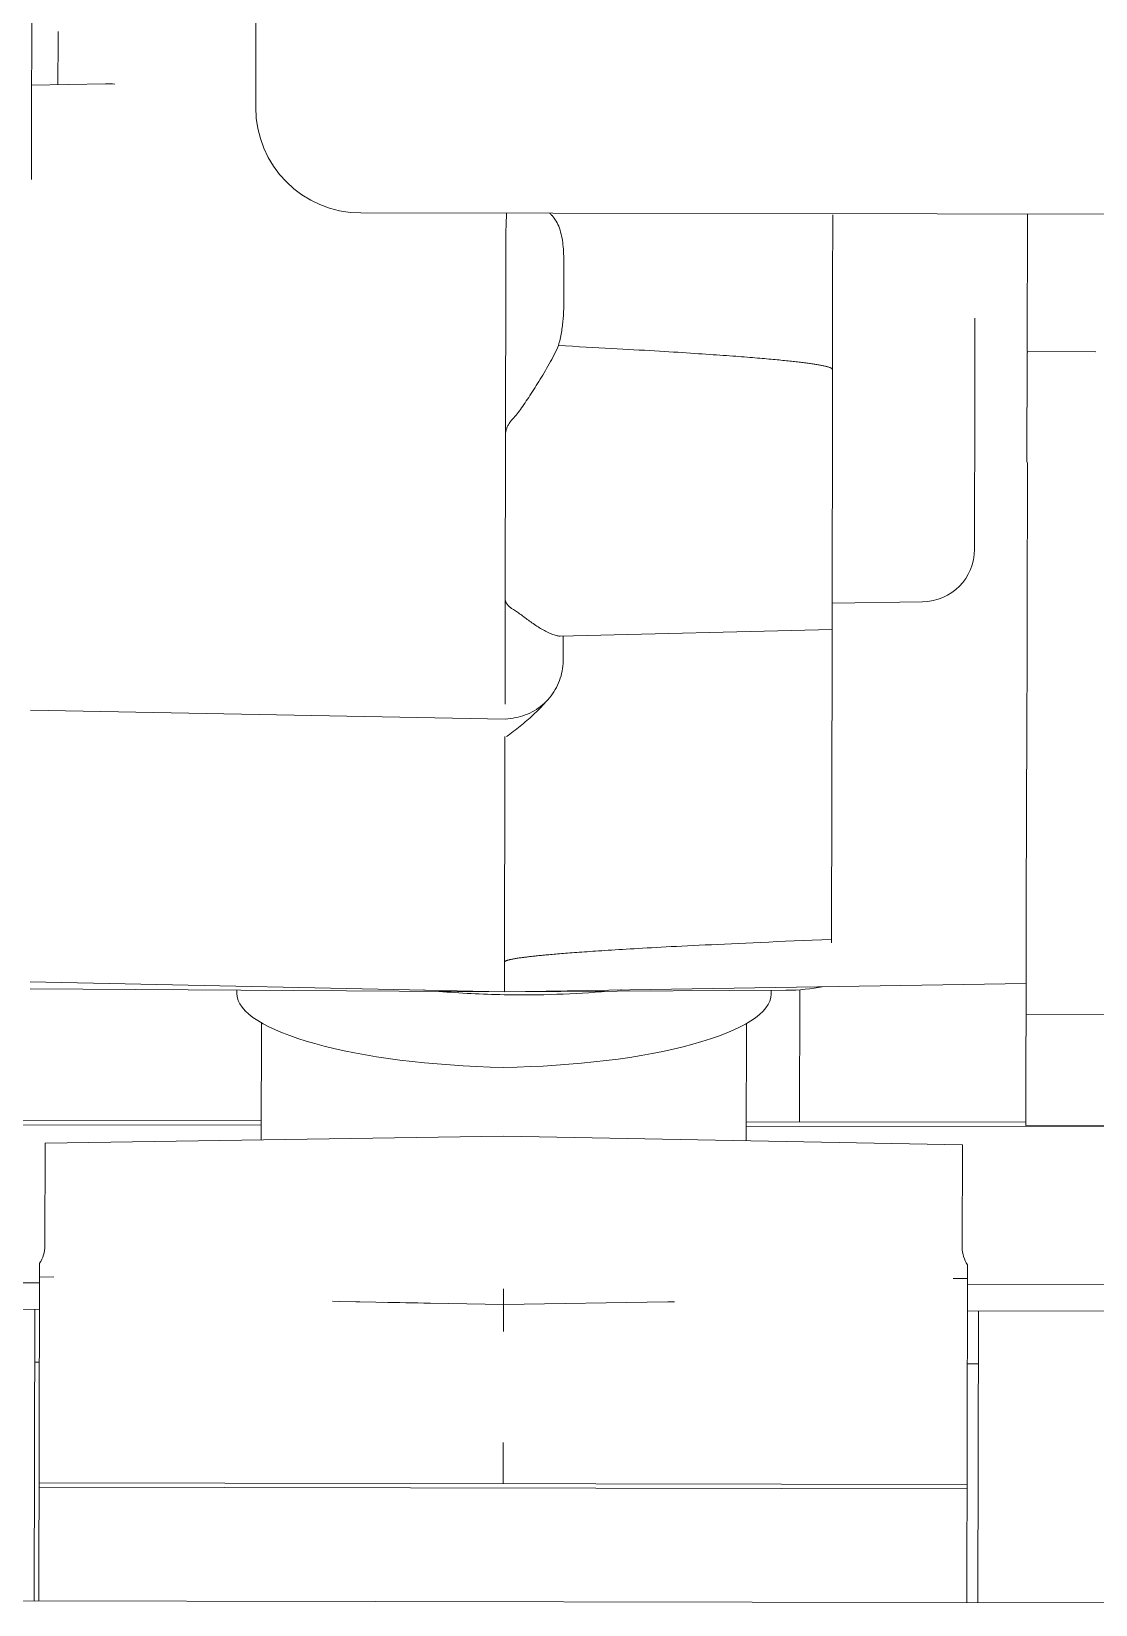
# Model space of a CAD drawing. Extents: x 766778 to 845620, y 133762 to 209800.
# Drawn here: x 786460.1 to 786661.9, y 190066.2 to 190364.5 of the extents above; entities that cross this region are included whole.
import ezdxf

# ---------------------------------------------------------------- set-up
doc = ezdxf.new("R2010")
doc.units = 0
doc.header["$MEASUREMENT"] = 0
doc.layers.get('0').update_dxf_attribs({"color": 1, "linetype": 'CONTINUOUS'})
doc.layers.add('LA-4748_SHOWN', color=2, linetype='CONTINUOUS', lineweight=53)

# ---------------------------------------------------------------- blocks, each defined once
blk = doc.blocks.new('ENGINE')
at = {"layer": 'LA-4748_SHOWN', "color": 252, "lineweight": 5}
for p, q in [((945408.86, 205051.46), (945409.34, 205143.4)), ((945451.31, 205041.32), (945451.52, 205082.09)), ((945408.86, 205051.46), (945408.83, 205045.69)), ((945408.74, 205027.78), (945408.83, 205045.69)), ((945408.83, 205045.69), (945422.83, 205045.86)), ((945772.31, 205019.63), (945471.2, 205021.22)), ((945498.72, 205018.32), (945498.71, 205018.16)), ((945498.73, 205018.49), (945498.72, 205018.32)), ((945498.74, 205018.82), (945498.73, 205018.65)), ((945498.73, 205018.65), (945498.73, 205018.49)), ((945498.75, 205019.17), (945498.74, 205019)), ((945498.74, 205019), (945498.74, 205018.82)), ((945498.76, 205019.35), (945498.75, 205019.17)), ((945498.77, 205019.53), (945498.76, 205019.35)), ((945498.78, 205019.9), (945498.77, 205019.72)), ((945498.77, 205019.72), (945498.77, 205019.53)), ((945498.79, 205020.09), (945498.78, 205019.9)), ((945498.8, 205020.48), (945498.79, 205020.29)), ((945498.79, 205020.29), (945498.79, 205020.09)), ((945498.81, 205020.67), (945498.8, 205020.48)), ((945498.82, 205021.07), (945498.81, 205020.87)), ((945498.81, 205020.87), (945498.81, 205020.67)), ((945507.03, 205021.03), (945507.05, 205021.01)), ((945507.05, 205021.01), (945507.07, 205020.99)), ((945507.07, 205020.99), (945507.1, 205020.95)), ((945507.1, 205020.95), (945507.12, 205020.94)), ((945507.12, 205020.94), (945507.14, 205020.92)), ((945507.14, 205020.92), (945507.15, 205020.9)), ((945507.15, 205020.9), (945507.17, 205020.88)), ((945507.17, 205020.88), (945507.19, 205020.86)), ((945507.19, 205020.86), (945507.21, 205020.85)), ((945507.21, 205020.85), (945507.24, 205020.81)), ((945507.24, 205020.81), (945507.28, 205020.77)), ((945507.28, 205020.77), (945507.29, 205020.75)), ((945507.29, 205020.75), (945507.33, 205020.72)), ((945507.33, 205020.72), (945507.34, 205020.7)), ((945507.34, 205020.7), (945507.36, 205020.68)), ((945507.36, 205020.68), (945507.43, 205020.61)), ((945507.43, 205020.61), (945507.45, 205020.59)), ((945507.45, 205020.59), (945507.67, 205020.34)), ((945507.67, 205020.34), (945507.87, 205020.07)), ((945507.87, 205020.07), (945508.06, 205019.8)), ((945508.06, 205019.8), (945508.24, 205019.51)), ((945508.24, 205019.51), (945508.41, 205019.2)), ((945508.41, 205019.2), (945508.56, 205018.88)), ((945508.56, 205018.88), (945508.71, 205018.55)), ((945508.71, 205018.55), (945508.84, 205018.2)), ((945560.7, 205020.53), (945560.63, 205007)), ((945597.48, 204994.48), (945597.62, 205020.55)), ((945498.68, 205017.02), (945498.64, 205009.46)), ((945498.69, 205017.42), (945498.68, 205017.28)), ((945498.68, 205017.28), (945498.68, 205017.15)), ((945498.68, 205017.15), (945498.68, 205017.02)), ((945498.7, 205017.7), (945498.69, 205017.56)), ((945498.69, 205017.56), (945498.69, 205017.42)), ((945498.71, 205018.01), (945498.7, 205017.85)), ((945498.7, 205017.85), (945498.7, 205017.7)), ((945498.71, 205018.16), (945498.71, 205018.01)), ((945508.84, 205018.2), (945508.96, 205017.84)), ((945508.96, 205017.84), (945509.07, 205017.47)), ((945509.07, 205017.47), (945509.17, 205017.09)), ((945509.17, 205017.09), (945509.25, 205016.7)), ((945509.25, 205016.7), (945509.33, 205016.3)), ((945509.33, 205016.3), (945509.4, 205015.89)), ((945509.4, 205015.89), (945509.45, 205015.48)), ((945509.45, 205015.48), (945509.5, 205015.06)), ((945509.5, 205015.06), (945509.54, 205014.63)), ((945509.54, 205014.63), (945509.58, 205014.21)), ((945509.58, 205014.21), (945509.6, 205013.78)), ((945509.6, 205013.78), (945509.62, 205013.34)), ((945509.62, 205013.34), (945509.64, 205012.91)), ((945509.64, 205012.91), (945509.65, 205012.47)), ((945509.65, 205012.47), (945509.65, 205012.03)), ((945498.32, 204947.93), (945498.64, 205009.46)), ((945509.65, 205012.03), (945509.65, 205011.59)), ((945509.61, 205003.43), (945509.63, 205007)), ((945560.54, 204991.21), (945560.63, 205007)), ((945509.61, 205003.43), (945509.61, 205003.11)), ((945509.46, 205000.6), (945509.43, 205000.28)), ((945509.49, 205000.91), (945509.46, 205000.6)), ((945509.52, 205001.22), (945509.49, 205000.91)), ((945509.54, 205001.54), (945509.52, 205001.22)), ((945509.56, 205001.85), (945509.54, 205001.54)), ((945509.58, 205002.17), (945509.56, 205001.85)), ((945509.59, 205002.48), (945509.58, 205002.17)), ((945509.6, 205002.8), (945509.59, 205002.48)), ((945509.61, 205003.11), (945509.6, 205002.8)), ((945587.52, 204986.25), (945587.6, 205000.85)), ((945508.96, 204997.48), (945508.89, 204997.17)), ((945509.03, 204997.79), (945508.96, 204997.48)), ((945509.09, 204998.1), (945509.03, 204997.79)), ((945509.15, 204998.41), (945509.09, 204998.1)), ((945509.21, 204998.72), (945509.15, 204998.41)), ((945509.26, 204999.03), (945509.21, 204998.72)), ((945509.31, 204999.34), (945509.26, 204999.03)), ((945509.35, 204999.66), (945509.31, 204999.34)), ((945509.39, 204999.97), (945509.35, 204999.66)), ((945509.43, 205000.28), (945509.39, 204999.97)), ((945507.97, 204994.64), (945507.75, 204994.2)), ((945508.18, 204995.07), (945507.97, 204994.64)), ((945508.38, 204995.5), (945508.18, 204995.07)), ((945508.57, 204995.93), (945508.38, 204995.5)), ((945508.66, 204996.24), (945508.57, 204995.93)), ((945508.57, 204995.93), (945509.93, 204995.86)), ((945508.74, 204996.55), (945508.66, 204996.24)), ((945508.82, 204996.86), (945508.74, 204996.55)), ((945508.89, 204997.17), (945508.82, 204996.86)), ((945509.93, 204995.86), (945511.26, 204995.79)), ((945511.26, 204995.79), (945512.55, 204995.71)), ((945512.55, 204995.71), (945513.82, 204995.64)), ((945513.82, 204995.64), (945515.05, 204995.57)), ((945515.05, 204995.57), (945516.25, 204995.5)), ((945516.25, 204995.5), (945517.43, 204995.43)), ((945517.43, 204995.43), (945518.58, 204995.37)), ((945518.58, 204995.37), (945519.7, 204995.3)), ((945519.7, 204995.3), (945520.79, 204995.23)), ((945520.79, 204995.23), (945521.86, 204995.17)), ((945521.86, 204995.17), (945522.9, 204995.11)), ((945522.9, 204995.11), (945523.91, 204995.04)), ((945523.91, 204995.04), (945524.91, 204994.98)), ((945524.91, 204994.98), (945525.87, 204994.92)), ((945525.87, 204994.92), (945526.82, 204994.86)), ((945526.82, 204994.86), (945527.74, 204994.8)), ((945527.74, 204994.8), (945528.64, 204994.75)), ((945528.64, 204994.75), (945529.52, 204994.69)), ((945529.52, 204994.69), (945530.38, 204994.63)), ((945530.38, 204994.63), (945531.22, 204994.58)), ((945531.22, 204994.58), (945532.04, 204994.52)), ((945532.04, 204994.52), (945532.83, 204994.47)), ((945532.83, 204994.47), (945533.61, 204994.42)), ((945533.61, 204994.42), (945534.37, 204994.36)), ((945534.37, 204994.36), (945535.12, 204994.31)), ((945597.48, 204994.48), (945610.48, 204994.41)), ((945597.56, 204994.31), (945597.56, 204994.48)), ((945506.33, 204991.62), (945506.08, 204991.19)), ((945506.57, 204992.04), (945506.33, 204991.62)), ((945506.81, 204992.47), (945506.57, 204992.04)), ((945507.05, 204992.9), (945506.81, 204992.47)), ((945507.29, 204993.33), (945507.05, 204992.9)), ((945507.52, 204993.77), (945507.29, 204993.33)), ((945507.75, 204994.2), (945507.52, 204993.77)), ((945535.12, 204994.31), (945535.84, 204994.26)), ((945535.84, 204994.26), (945536.55, 204994.21)), ((945536.55, 204994.21), (945537.24, 204994.16)), ((945537.24, 204994.16), (945537.91, 204994.11)), ((945537.91, 204994.11), (945538.57, 204994.06)), ((945538.57, 204994.06), (945539.21, 204994.01)), ((945539.21, 204994.01), (945539.84, 204993.97)), ((945539.84, 204993.97), (945540.45, 204993.92)), ((945540.45, 204993.92), (945541.05, 204993.88)), ((945541.05, 204993.88), (945541.63, 204993.83)), ((945541.63, 204993.83), (945542.2, 204993.79)), ((945542.2, 204993.79), (945542.76, 204993.74)), ((945542.76, 204993.74), (945543.3, 204993.7)), ((945543.3, 204993.7), (945543.83, 204993.65)), ((945543.83, 204993.65), (945544.35, 204993.61)), ((945544.35, 204993.61), (945544.85, 204993.57)), ((945544.85, 204993.57), (945545.35, 204993.53)), ((945545.35, 204993.53), (945545.83, 204993.49)), ((945545.83, 204993.49), (945546.3, 204993.45)), ((945546.3, 204993.45), (945546.75, 204993.41)), ((945546.75, 204993.41), (945547.2, 204993.37)), ((945547.2, 204993.37), (945547.64, 204993.33)), ((945547.64, 204993.33), (945548.06, 204993.29)), ((945548.06, 204993.29), (945548.48, 204993.25)), ((945548.48, 204993.25), (945548.89, 204993.21)), ((945548.89, 204993.21), (945549.28, 204993.17)), ((945549.28, 204993.17), (945549.67, 204993.14)), ((945549.67, 204993.14), (945550.05, 204993.1)), ((945550.05, 204993.1), (945550.41, 204993.06)), ((945550.41, 204993.06), (945550.77, 204993.03)), ((945550.77, 204993.03), (945551.12, 204992.99)), ((945551.12, 204992.99), (945551.47, 204992.95)), ((945551.47, 204992.95), (945551.8, 204992.92)), ((945551.8, 204992.92), (945552.13, 204992.88)), ((945552.13, 204992.88), (945552.45, 204992.85)), ((945552.45, 204992.85), (945552.76, 204992.82)), ((945552.76, 204992.82), (945553.06, 204992.78)), ((945553.06, 204992.78), (945553.36, 204992.75)), ((945553.36, 204992.75), (945553.64, 204992.71)), ((945553.64, 204992.71), (945553.93, 204992.68)), ((945553.93, 204992.68), (945554.2, 204992.65)), ((945554.2, 204992.65), (945554.47, 204992.61)), ((945554.47, 204992.61), (945554.73, 204992.58)), ((945554.73, 204992.58), (945554.98, 204992.55)), ((945554.98, 204992.55), (945555.23, 204992.52)), ((945555.23, 204992.52), (945555.48, 204992.48)), ((945555.48, 204992.48), (945555.71, 204992.45)), ((945555.71, 204992.45), (945555.94, 204992.42)), ((945555.94, 204992.42), (945556.17, 204992.39)), ((945556.17, 204992.39), (945556.39, 204992.36)), ((945556.39, 204992.36), (945556.6, 204992.33)), ((945556.6, 204992.33), (945556.81, 204992.29)), ((945556.81, 204992.29), (945557.01, 204992.26)), ((945557.01, 204992.26), (945557.21, 204992.23)), ((945557.21, 204992.23), (945557.41, 204992.2)), ((945557.41, 204992.2), (945557.59, 204992.17)), ((945557.59, 204992.17), (945557.78, 204992.14)), ((945557.78, 204992.14), (945557.96, 204992.1)), ((945557.96, 204992.1), (945558.13, 204992.07)), ((945558.13, 204992.07), (945558.3, 204992.04)), ((945558.3, 204992.04), (945558.46, 204992.01)), ((945558.46, 204992.01), (945558.62, 204991.98)), ((945558.62, 204991.98), (945558.78, 204991.94)), ((945558.78, 204991.94), (945558.93, 204991.91)), ((945558.93, 204991.91), (945559.08, 204991.88)), ((945559.08, 204991.88), (945559.22, 204991.84)), ((945559.22, 204991.84), (945559.36, 204991.81)), ((945559.36, 204991.81), (945559.49, 204991.77)), ((945559.49, 204991.77), (945559.62, 204991.73)), ((945559.62, 204991.73), (945559.75, 204991.7)), ((945559.75, 204991.7), (945559.87, 204991.66)), ((945559.87, 204991.66), (945559.99, 204991.62)), ((945559.99, 204991.62), (945560.1, 204991.57)), ((945560.1, 204991.57), (945560.21, 204991.53)), ((945560.21, 204991.53), (945560.3, 204991.48)), ((945560.3, 204991.48), (945560.39, 204991.42)), ((945560.39, 204991.42), (945560.46, 204991.36)), ((945560.46, 204991.36), (945560.51, 204991.29)), ((945597.37, 204973.52), (945597.48, 204994.31)), ((945504.6, 204988.75), (945504.35, 204988.36)), ((945504.84, 204989.15), (945504.6, 204988.75)), ((945505.09, 204989.55), (945504.84, 204989.15)), ((945505.34, 204989.96), (945505.09, 204989.55)), ((945505.59, 204990.36), (945505.34, 204989.96)), ((945505.83, 204990.78), (945505.59, 204990.36)), ((945506.08, 204991.19), (945505.83, 204990.78)), ((945560.27, 204938.47), (945560.54, 204991.21)), ((945560.51, 204991.29), (945560.55, 204991.21)), ((945502.45, 204985.45), (945502.23, 204985.11)), ((945502.68, 204985.79), (945502.45, 204985.45)), ((945502.91, 204986.14), (945502.68, 204985.79)), ((945503.15, 204986.49), (945502.91, 204986.14)), ((945503.38, 204986.85), (945503.15, 204986.49)), ((945503.62, 204987.22), (945503.38, 204986.85)), ((945503.86, 204987.6), (945503.62, 204987.22)), ((945504.11, 204987.98), (945503.86, 204987.6)), ((945504.35, 204988.36), (945504.11, 204987.98)), ((945587.52, 204986.25), (945587.37, 204957.05)), ((945500.27, 204982.51), (945500.05, 204982.27)), ((945500.49, 204982.75), (945500.27, 204982.51)), ((945500.7, 204983.01), (945500.49, 204982.75)), ((945500.92, 204983.29), (945500.7, 204983.01)), ((945501.13, 204983.57), (945500.92, 204983.29)), ((945501.34, 204983.86), (945501.13, 204983.57)), ((945501.56, 204984.16), (945501.34, 204983.86)), ((945501.78, 204984.47), (945501.56, 204984.16)), ((945502, 204984.79), (945501.78, 204984.47)), ((945502.23, 204985.11), (945502, 204984.79)), ((945498.51, 204979.44), (945498.49, 204979.3)), ((945498.53, 204979.57), (945498.51, 204979.44)), ((945498.55, 204979.71), (945498.53, 204979.57)), ((945498.58, 204979.85), (945498.55, 204979.71)), ((945498.62, 204979.99), (945498.58, 204979.85)), ((945498.66, 204980.13), (945498.62, 204979.99)), ((945498.71, 204980.27), (945498.66, 204980.13)), ((945498.76, 204980.4), (945498.71, 204980.27)), ((945498.82, 204980.54), (945498.76, 204980.4)), ((945498.89, 204980.68), (945498.82, 204980.54)), ((945498.96, 204980.82), (945498.89, 204980.68)), ((945499.03, 204980.95), (945498.96, 204980.82)), ((945499.11, 204981.09), (945499.03, 204980.95)), ((945499.2, 204981.22), (945499.11, 204981.09)), ((945499.29, 204981.36), (945499.2, 204981.22)), ((945499.38, 204981.49), (945499.29, 204981.36)), ((945499.48, 204981.62), (945499.38, 204981.49)), ((945499.59, 204981.75), (945499.48, 204981.62)), ((945499.69, 204981.88), (945499.59, 204981.75)), ((945499.81, 204982.01), (945499.69, 204981.88)), ((945499.93, 204982.14), (945499.81, 204982.01)), ((945500.05, 204982.27), (945499.93, 204982.14)), ((945498.49, 204979.3), (945498.48, 204979.16)), ((945498.48, 204979.16), (945498.48, 204979.02)), ((945597.15, 204915.29), (945597.45, 204973.48)), ((945498.21, 204927.97), (945498.32, 204947.93)), ((945498.32, 204947.83), (945498.32, 204947.93)), ((945498.33, 204947.73), (945498.32, 204947.83)), ((945498.34, 204947.64), (945498.33, 204947.73)), ((945498.36, 204947.55), (945498.34, 204947.64)), ((945498.39, 204947.46), (945498.36, 204947.55)), ((945498.42, 204947.36), (945498.39, 204947.46)), ((945498.46, 204947.27), (945498.42, 204947.36)), ((945498.5, 204947.19), (945498.46, 204947.27)), ((945498.55, 204947.1), (945498.5, 204947.19)), ((945498.61, 204947.01), (945498.55, 204947.1)), ((945498.67, 204946.93), (945498.61, 204947.01)), ((945498.73, 204946.84), (945498.67, 204946.93)), ((945498.8, 204946.76), (945498.73, 204946.84)), ((945498.87, 204946.68), (945498.8, 204946.76)), ((945498.95, 204946.6), (945498.87, 204946.68)), ((945560.31, 204946.89), (945577.49, 204947.1)), ((945499.04, 204946.52), (945498.95, 204946.6)), ((945499.12, 204946.44), (945499.04, 204946.52)), ((945499.22, 204946.36), (945499.12, 204946.44)), ((945499.31, 204946.29), (945499.22, 204946.36)), ((945499.41, 204946.21), (945499.31, 204946.29)), ((945499.52, 204946.14), (945499.41, 204946.21)), ((945499.63, 204946.07), (945499.52, 204946.14)), ((945499.74, 204945.99), (945499.63, 204946.07)), ((945499.86, 204945.92), (945499.74, 204945.99)), ((945499.86, 204945.92), (945500.06, 204945.8)), ((945500.06, 204945.8), (945500.26, 204945.67)), ((945500.26, 204945.67), (945500.45, 204945.54)), ((945500.45, 204945.54), (945500.65, 204945.4)), ((945500.65, 204945.4), (945500.85, 204945.26)), ((945500.85, 204945.26), (945501.04, 204945.11)), ((945501.04, 204945.11), (945501.24, 204944.96)), ((945501.24, 204944.96), (945501.45, 204944.81)), ((945501.45, 204944.81), (945501.65, 204944.66)), ((945501.65, 204944.66), (945501.86, 204944.5)), ((945501.86, 204944.5), (945502.07, 204944.34)), ((945502.07, 204944.34), (945502.28, 204944.18)), ((945502.28, 204944.18), (945502.49, 204944.02)), ((945502.49, 204944.02), (945502.71, 204943.86)), ((945502.71, 204943.86), (945502.93, 204943.7)), ((945502.93, 204943.7), (945503.16, 204943.54)), ((945503.16, 204943.54), (945503.38, 204943.38)), ((945503.38, 204943.38), (945503.61, 204943.22)), ((945503.61, 204943.22), (945503.85, 204943.06)), ((945503.85, 204943.06), (945504.08, 204942.9)), ((945504.08, 204942.9), (945504.31, 204942.75)), ((945504.31, 204942.75), (945504.55, 204942.6)), ((945504.55, 204942.6), (945504.79, 204942.45)), ((945504.79, 204942.45), (945505.02, 204942.3)), ((945505.02, 204942.3), (945505.26, 204942.16)), ((945505.26, 204942.16), (945505.5, 204942.02)), ((945505.5, 204942.02), (945505.73, 204941.89)), ((945505.73, 204941.89), (945505.97, 204941.76)), ((945505.97, 204941.76), (945506.21, 204941.64)), ((945506.21, 204941.64), (945506.44, 204941.53)), ((945506.44, 204941.53), (945506.67, 204941.42)), ((945506.67, 204941.42), (945506.9, 204941.32)), ((945506.9, 204941.32), (945507.13, 204941.22)), ((945507.13, 204941.22), (945507.35, 204941.14)), ((945507.35, 204941.14), (945507.57, 204941.06)), ((945507.57, 204941.06), (945507.78, 204941)), ((945507.78, 204941), (945507.98, 204940.95)), ((945507.98, 204940.95), (945508.17, 204940.9)), ((945508.17, 204940.9), (945508.36, 204940.87)), ((945508.36, 204940.87), (945508.53, 204940.86)), ((945508.53, 204940.86), (945508.69, 204940.86)), ((945560.29, 204941.89), (945508.66, 204940.86)), ((945509.23, 204940.87), (945509.23, 204940.85)), ((945509.23, 204940.85), (945509.24, 204940.84)), ((945509.24, 204940.84), (945509.24, 204940.82)), ((945509.24, 204940.82), (945509.25, 204940.81)), ((945509.25, 204940.81), (945509.25, 204940.79)), ((945509.25, 204940.79), (945509.25, 204940.77)), ((945509.25, 204940.77), (945509.26, 204940.75)), ((945509.26, 204940.75), (945509.26, 204940.73)), ((945509.26, 204940.73), (945509.26, 204940.71)), ((945509.26, 204940.71), (945509.27, 204940.68)), ((945509.27, 204940.68), (945509.27, 204940.66)), ((945509.27, 204940.66), (945509.27, 204940.63)), ((945509.26, 204936.49), (945509.28, 204940.25)), ((945509.27, 204940.63), (945509.27, 204940.61)), ((945509.27, 204940.61), (945509.27, 204940.58)), ((945509.27, 204940.58), (945509.27, 204940.55)), ((945509.27, 204940.55), (945509.27, 204940.52)), ((945509.27, 204940.52), (945509.27, 204940.49)), ((945509.27, 204940.49), (945509.28, 204940.46)), ((945509.28, 204940.46), (945509.28, 204940.43)), ((945509.28, 204940.43), (945509.28, 204940.39)), ((945509.28, 204940.39), (945509.28, 204940.36)), ((945509.28, 204940.36), (945509.28, 204940.32)), ((945509.28, 204940.32), (945509.28, 204940.28)), ((945509.28, 204940.28), (945509.28, 204940.25)), ((945559.98, 204883.16), (945560.27, 204938.47)), ((945509.15, 204934.69), (945509.07, 204934.22)), ((945509.2, 204935.16), (945509.15, 204934.69)), ((945509.24, 204935.63), (945509.2, 204935.16)), ((945509.26, 204936.49), (945509.25, 204936.18)), ((945508.39, 204931.96), (945508.19, 204931.53)), ((945508.56, 204932.4), (945508.39, 204931.96)), ((945508.72, 204932.84), (945508.56, 204932.4)), ((945508.85, 204933.3), (945508.72, 204932.84)), ((945508.97, 204933.76), (945508.85, 204933.3)), ((945509.07, 204934.22), (945508.97, 204933.76)), ((945506.34, 204928.79), (945506.01, 204928.44)), ((945506.66, 204929.14), (945506.34, 204928.79)), ((945506.95, 204929.51), (945506.66, 204929.14)), ((945507.24, 204929.89), (945506.95, 204929.51)), ((945507.5, 204930.28), (945507.24, 204929.89)), ((945507.75, 204930.69), (945507.5, 204930.28)), ((945507.98, 204931.1), (945507.75, 204930.69)), ((945508.19, 204931.53), (945507.98, 204931.1)), ((945408.21, 204927.17), (945498.2, 204925.13)), ((945501.6, 204925.76), (945501.14, 204925.63)), ((945502.05, 204925.91), (945501.6, 204925.76)), ((945502.49, 204926.09), (945502.05, 204925.91)), ((945502.92, 204926.28), (945502.49, 204926.09)), ((945503.35, 204926.49), (945502.92, 204926.28)), ((945503.57, 204925.94), (945503.27, 204925.66)), ((945503.76, 204926.72), (945503.35, 204926.49)), ((945503.88, 204926.22), (945503.57, 204925.94)), ((945504.17, 204926.96), (945503.76, 204926.72)), ((945504.18, 204926.51), (945503.88, 204926.22)), ((945504.56, 204927.23), (945504.17, 204926.96)), ((945504.47, 204926.8), (945504.18, 204926.51)), ((945504.76, 204927.09), (945504.47, 204926.8)), ((945504.94, 204927.51), (945504.56, 204927.23)), ((945505.05, 204927.39), (945504.76, 204927.09)), ((945505.31, 204927.8), (945504.94, 204927.51)), ((945505.33, 204927.69), (945505.05, 204927.39)), ((945505.67, 204928.12), (945505.31, 204927.8)), ((945505.61, 204928), (945505.33, 204927.69)), ((945505.88, 204928.31), (945505.61, 204928)), ((945506.01, 204928.44), (945505.67, 204928.12)), ((945499.75, 204925.34), (945498.2, 204925.13)), ((945499.77, 204922.8), (945499.45, 204922.55)), ((945500.22, 204925.42), (945499.75, 204925.34)), ((945500.09, 204923.05), (945499.77, 204922.8)), ((945500.41, 204923.3), (945500.09, 204923.05)), ((945500.68, 204925.51), (945500.22, 204925.42)), ((945500.73, 204923.55), (945500.41, 204923.3)), ((945501.14, 204925.63), (945500.68, 204925.51)), ((945501.05, 204923.8), (945500.73, 204923.55)), ((945501.37, 204924.06), (945501.05, 204923.8)), ((945501.69, 204924.32), (945501.37, 204924.06)), ((945502.01, 204924.58), (945501.69, 204924.32)), ((945502.33, 204924.85), (945502.01, 204924.58)), ((945502.64, 204925.12), (945502.33, 204924.85)), ((945502.96, 204925.39), (945502.64, 204925.12)), ((945503.27, 204925.66), (945502.96, 204925.39)), ((945497.92, 204873.45), (945498.18, 204921.78)), ((945498.81, 204922.06), (945498.49, 204921.82)), ((945499.13, 204922.31), (945498.81, 204922.06)), ((945499.45, 204922.55), (945499.13, 204922.31)), ((945596.71, 204847.73), (945597.07, 204915.28)), ((945513.61, 204880.98), (945514.14, 204881.02)), ((945514.14, 204881.02), (945514.68, 204881.05)), ((945514.68, 204881.05), (945515.23, 204881.09)), ((945515.23, 204881.09), (945515.81, 204881.12)), ((945515.81, 204881.12), (945516.39, 204881.16)), ((945516.39, 204881.16), (945517, 204881.2)), ((945517, 204881.2), (945517.63, 204881.23)), ((945517.63, 204881.23), (945518.27, 204881.27)), ((945518.27, 204881.27), (945518.93, 204881.31)), ((945518.93, 204881.31), (945519.61, 204881.35)), ((945519.61, 204881.35), (945520.31, 204881.39)), ((945520.31, 204881.39), (945521.04, 204881.43)), ((945521.04, 204881.43), (945521.78, 204881.47)), ((945521.78, 204881.47), (945522.55, 204881.52)), ((945522.55, 204881.52), (945523.34, 204881.56)), ((945523.34, 204881.56), (945524.15, 204881.6)), ((945524.15, 204881.6), (945524.99, 204881.65)), ((945524.99, 204881.65), (945525.85, 204881.69)), ((945525.85, 204881.69), (945526.74, 204881.74)), ((945526.74, 204881.74), (945527.65, 204881.78)), ((945527.65, 204881.78), (945528.59, 204881.83)), ((945528.59, 204881.83), (945529.56, 204881.88)), ((945529.56, 204881.88), (945530.56, 204881.93)), ((945530.56, 204881.93), (945531.59, 204881.98)), ((945531.59, 204881.98), (945532.65, 204882.03)), ((945532.65, 204882.03), (945533.74, 204882.08)), ((945533.74, 204882.08), (945534.86, 204882.13)), ((945534.86, 204882.13), (945536.01, 204882.18)), ((945536.01, 204882.18), (945537.21, 204882.23)), ((945537.21, 204882.23), (945538.43, 204882.29)), ((945538.43, 204882.29), (945539.69, 204882.34)), ((945539.69, 204882.34), (945540.99, 204882.4)), ((945540.99, 204882.4), (945542.33, 204882.46)), ((945542.33, 204882.46), (945543.71, 204882.51)), ((945543.71, 204882.51), (945545.13, 204882.57)), ((945545.13, 204882.57), (945546.59, 204882.63)), ((945546.59, 204882.63), (945548.1, 204882.69)), ((945548.1, 204882.69), (945549.65, 204882.76)), ((945549.65, 204882.76), (945551.25, 204882.82)), ((945551.25, 204882.82), (945552.89, 204882.88)), ((945552.89, 204882.88), (945554.58, 204882.95)), ((945554.58, 204882.95), (945556.33, 204883.02)), ((945556.33, 204883.02), (945558.13, 204883.09)), ((945558.13, 204883.09), (945559.98, 204883.16)), ((945497.95, 204879.07), (945497.96, 204879.11)), ((945497.96, 204879.11), (945497.98, 204879.14)), ((945497.98, 204879.14), (945498.01, 204879.17)), ((945498.01, 204879.17), (945498.04, 204879.2)), ((945498.04, 204879.2), (945498.08, 204879.23)), ((945498.08, 204879.23), (945498.13, 204879.25)), ((945498.13, 204879.25), (945498.18, 204879.28)), ((945498.18, 204879.28), (945498.23, 204879.3)), ((945498.23, 204879.3), (945498.28, 204879.33)), ((945498.28, 204879.33), (945498.34, 204879.35)), ((945498.34, 204879.35), (945498.4, 204879.37)), ((945498.4, 204879.37), (945498.47, 204879.39)), ((945498.47, 204879.39), (945498.53, 204879.41)), ((945498.53, 204879.41), (945498.6, 204879.43)), ((945498.6, 204879.43), (945498.67, 204879.45)), ((945498.67, 204879.45), (945498.74, 204879.47)), ((945498.74, 204879.47), (945498.82, 204879.49)), ((945498.82, 204879.49), (945498.9, 204879.51)), ((945498.9, 204879.51), (945498.98, 204879.53)), ((945498.98, 204879.53), (945499.06, 204879.54)), ((945499.06, 204879.54), (945499.15, 204879.56)), ((945499.15, 204879.56), (945499.24, 204879.58)), ((945499.24, 204879.58), (945499.33, 204879.6)), ((945499.33, 204879.6), (945499.43, 204879.62)), ((945499.43, 204879.62), (945499.53, 204879.64)), ((945499.53, 204879.64), (945499.63, 204879.66)), ((945499.63, 204879.66), (945499.73, 204879.68)), ((945499.73, 204879.68), (945499.84, 204879.69)), ((945499.84, 204879.69), (945499.96, 204879.71)), ((945499.96, 204879.71), (945500.07, 204879.73)), ((945500.07, 204879.73), (945500.19, 204879.75)), ((945500.19, 204879.75), (945500.31, 204879.77)), ((945500.31, 204879.77), (945500.44, 204879.79)), ((945500.44, 204879.79), (945500.57, 204879.81)), ((945500.57, 204879.81), (945500.71, 204879.83)), ((945500.71, 204879.83), (945500.84, 204879.85)), ((945500.84, 204879.85), (945500.99, 204879.87)), ((945500.99, 204879.87), (945501.13, 204879.89)), ((945501.13, 204879.89), (945501.29, 204879.91)), ((945501.29, 204879.91), (945501.44, 204879.93)), ((945501.44, 204879.93), (945501.6, 204879.95)), ((945501.6, 204879.95), (945501.77, 204879.97)), ((945501.77, 204879.97), (945501.94, 204879.99)), ((945501.94, 204879.99), (945502.12, 204880.01)), ((945502.12, 204880.01), (945502.3, 204880.04)), ((945502.3, 204880.04), (945502.49, 204880.06)), ((945502.49, 204880.06), (945502.68, 204880.08)), ((945502.68, 204880.08), (945502.88, 204880.1)), ((945502.88, 204880.1), (945503.08, 204880.12)), ((945503.08, 204880.12), (945503.3, 204880.15)), ((945503.3, 204880.15), (945503.51, 204880.17)), ((945503.51, 204880.17), (945503.74, 204880.19)), ((945503.74, 204880.19), (945503.97, 204880.22)), ((945503.97, 204880.22), (945504.21, 204880.24)), ((945504.21, 204880.24), (945504.45, 204880.26)), ((945504.45, 204880.26), (945504.7, 204880.29)), ((945504.7, 204880.29), (945504.96, 204880.31)), ((945504.96, 204880.31), (945505.23, 204880.34)), ((945505.23, 204880.34), (945505.51, 204880.36)), ((945505.51, 204880.36), (945505.79, 204880.39)), ((945505.79, 204880.39), (945506.08, 204880.41)), ((945506.08, 204880.41), (945506.38, 204880.44)), ((945506.38, 204880.44), (945506.69, 204880.47)), ((945506.69, 204880.47), (945507.01, 204880.49)), ((945507.01, 204880.49), (945507.34, 204880.52)), ((945507.34, 204880.52), (945507.68, 204880.55)), ((945507.68, 204880.55), (945508.03, 204880.58)), ((945508.03, 204880.58), (945508.39, 204880.61)), ((945508.39, 204880.61), (945508.75, 204880.64)), ((945508.75, 204880.64), (945509.13, 204880.66)), ((945509.13, 204880.66), (945509.53, 204880.69)), ((945509.53, 204880.69), (945509.93, 204880.72)), ((945509.93, 204880.72), (945510.34, 204880.76)), ((945510.34, 204880.76), (945510.77, 204880.79)), ((945510.77, 204880.79), (945511.21, 204880.82)), ((945511.21, 204880.82), (945511.66, 204880.85)), ((945511.66, 204880.85), (945512.13, 204880.88)), ((945512.13, 204880.88), (945512.61, 204880.92)), ((945512.61, 204880.92), (945513.11, 204880.95)), ((945513.11, 204880.95), (945513.61, 204880.98)), ((945497.92, 204873.45), (945407.94, 204875.65)), ((945407.93, 204874.28), (945497.92, 204873.43)), ((945447.16, 204873.91), (945447.16, 204873.33)), ((945447.17, 204874.69), (945447.17, 204874.68)), ((945596.85, 204874.66), (945497.92, 204873.45)), ((945497.92, 204873.43), (945551.28, 204873.53)), ((945548.51, 204874.07), (945548.51, 204874.07)), ((945548.51, 204873.52), (945548.51, 204872.79)), ((945553.79, 204848.57), (945553.93, 204873.62)), ((945451.69, 204845.52), (945451.8, 204867.72)), ((945543.69, 204845.03), (945543.8, 204867.24)), ((945596.82, 204868.78), (945617.99, 204868.67)), ((945064.01, 204851.14), (945451.71, 204849.1)), ((945451.7, 204848.3), (945064.01, 204850.34)), ((945543.7, 204848.62), (945596.71, 204848.34)), ((945410.68, 204845.02), (945497.69, 204846.08)), ((945497.69, 204846.08), (945584.68, 204844.1)), ((945629.99, 204847.36), (945543.7, 204847.82)), ((945596.71, 204847.73), (945630.71, 204847.55)), ((945410.58, 204825.56), (945410.68, 204845.02)), ((945584.58, 204824.64), (945584.68, 204844.1)), ((945410.43, 204824.25), (945410.51, 204824.69)), ((945410.51, 204824.69), (945410.56, 204825.12)), ((945410.56, 204825.12), (945410.58, 204825.56)), ((945584.58, 204824.64), (945584.59, 204824.21)), ((943365.35, 204824.28), (945409.52, 204813.52)), ((945409.55, 204819.65), (945409.56, 204822.25)), ((945409.56, 204822.25), (945409.79, 204822.62)), ((945409.79, 204822.62), (945410, 204823.01)), ((945410, 204823.01), (945410.17, 204823.42)), ((945410.17, 204823.42), (945410.32, 204823.83)), ((945410.32, 204823.83), (945410.43, 204824.25)), ((945584.59, 204824.21), (945584.64, 204823.77)), ((945584.64, 204823.77), (945584.72, 204823.33)), ((945584.72, 204823.33), (945584.83, 204822.91)), ((945584.83, 204822.91), (945584.97, 204822.49)), ((945584.97, 204822.49), (945585.14, 204822.09)), ((945585.14, 204822.09), (945585.33, 204821.7)), ((945585.33, 204821.7), (945585.56, 204821.32)), ((945409.54, 204818.52), (945397.83, 204818.59)), ((945409.23, 204758.22), (945409.55, 204819.65)), ((945409.55, 204819.65), (945412.27, 204819.68)), ((945582.83, 204818.79), (945585.55, 204818.73)), ((945585.22, 204757.3), (945585.55, 204818.73)), ((945585.55, 204818.73), (945585.56, 204821.32)), ((945497.53, 204815.45), (945497.54, 204816.53)), ((945497.53, 204815.29), (945497.53, 204815.45)), ((945497.54, 204816.73), (945497.54, 204817.12)), ((945497.54, 204816.53), (945497.54, 204816.73)), ((945616.44, 204817.44), (945585.54, 204817.6)), ((945408.33, 204758.23), (945408.62, 204813.53)), ((945466.38, 204814.82), (945465.07, 204814.85)), ((945466.38, 204814.82), (945497.52, 204814.12)), ((945497.52, 204814.12), (945497.53, 204815.29)), ((945497.52, 204814.12), (945528.67, 204814.5)), ((945529.98, 204814.51), (945528.67, 204814.5)), ((945585.52, 204812.6), (945616.42, 204812.44)), ((945587.32, 204757.29), (945587.62, 204812.59)), ((945409.47, 204803.52), (945408.57, 204803.53)), ((945409.46, 204802.41), (945409.46, 204802.41)), ((945587.56, 204802.59), (945585.46, 204802.6)), ((945585.46, 204801.48), (945585.46, 204801.48)), ((945497.34, 204780.14), (945497.38, 204786.17)), ((945497.38, 204787.97), (945497.38, 204787.9)), ((945497.38, 204787.9), (945497.38, 204787.82)), ((945497.38, 204787.82), (945497.38, 204787.75)), ((945497.38, 204787.75), (945497.38, 204787.68)), ((945497.38, 204787.68), (945497.38, 204787.6)), ((945497.38, 204787.6), (945497.38, 204787.53)), ((945497.38, 204787.53), (945497.38, 204787.46)), ((945497.38, 204787.46), (945497.38, 204787.38)), ((945497.38, 204787.38), (945497.38, 204787.31)), ((945497.38, 204787.31), (945497.38, 204787.23)), ((945497.38, 204787.23), (945497.38, 204787.16)), ((945497.38, 204787.16), (945497.38, 204787.08)), ((945497.38, 204787.08), (945497.38, 204787.01)), ((945497.38, 204787.01), (945497.38, 204786.93)), ((945497.38, 204786.93), (945497.38, 204786.86)), ((945497.38, 204786.86), (945497.38, 204786.78)), ((945497.38, 204786.78), (945497.38, 204786.7)), ((945497.38, 204786.17), (945497.38, 204786.7)), ((945585.34, 204778.87), (945409.34, 204779.8)), ((945409.35, 204780.6), (945585.34, 204779.67)), ((943059.05, 204770.59), (945789.01, 204756.23))]:
    blk.add_line(p, q, dxfattribs=at)
blk.add_arc((945577.37, 204957.1), 10, 270.6986, 359.6987, dxfattribs=at)
for centre, major_axis, ratio, start_param, end_param in [((945413.88, 205055.84), (0.11, 21.02), 0.000073, 1.571117, 2.071184), ((945429.77, 205008.28), (-17.31, 35.15), 0.768371, 5.873738, 5.931203), ((945471.31, 205041.22), (-0.11, -20), 0.999848, 4.712389, 6.283185), ((945509.72, 205024.88), (0.11, 20.85), 0.000066, 3.759431, 4.021865), ((945509.63, 205006.69), (0.01, 1.46), 0.000173, 4.929535, 5.665384), ((945492.05, 204935.96), (17.2, 0.65), 0.765747, 6.208913, 6.258607), ((945498.68, 204921.77), (-0.502, 0.018), 0.765903, 6.153754, 6.304987), ((945558.34, 204995.58), (-0.44, -267.4), 0.007498, 1.134271, 1.136913), ((945497.82, 204872.21), (-50.67, 1.18), 0.2587, 0.004759, 1.575539), ((945497.9, 204885.99), (50.67, -1.18), 0.25866, 4.410141, 4.414556), ((945497.9, 204885.99), (50.67, -1.18), 0.25866, 4.470007, 4.717063), ((945497.83, 204872.21), (50.67, 0.65), 0.2587, 4.707629, 6.278443), ((945497.9, 204885.99), (50.67, -1.18), 0.25866, 4.717063, 5.114936), ((945497.9, 204885.99), (50.67, -1.18), 0.25866, 5.170143, 5.172978), ((945550.97, 204876.38), (-11, 0.06), 0.258819, 1.600321, 2.284869), ((945497.51, 204814.12), (-51.68, 1.17), 0.000006, 0.998576, 1.016174), ((945497.51, 204814.12), (-51.68, 1.17), 0.000006, 1.109939, 1.298239), ((945497.49, 204808.12), (0.03, 6), 0.000018, 4.861413, 6.280951)]:
    blk.add_ellipse(centre, major_axis=major_axis, ratio=ratio, start_param=start_param, end_param=end_param, dxfattribs=at)

msp = doc.modelspace()

# ---------------------------------------------------------------- block references
at = {"color": 7, "linetype": 'Continuous', "rotation": 0.1984573570547499}
msp.add_blockref('ENGINE', (-158232.80366, -17964.77499), dxfattribs=at)

doc.saveas('drawing.dxf')
